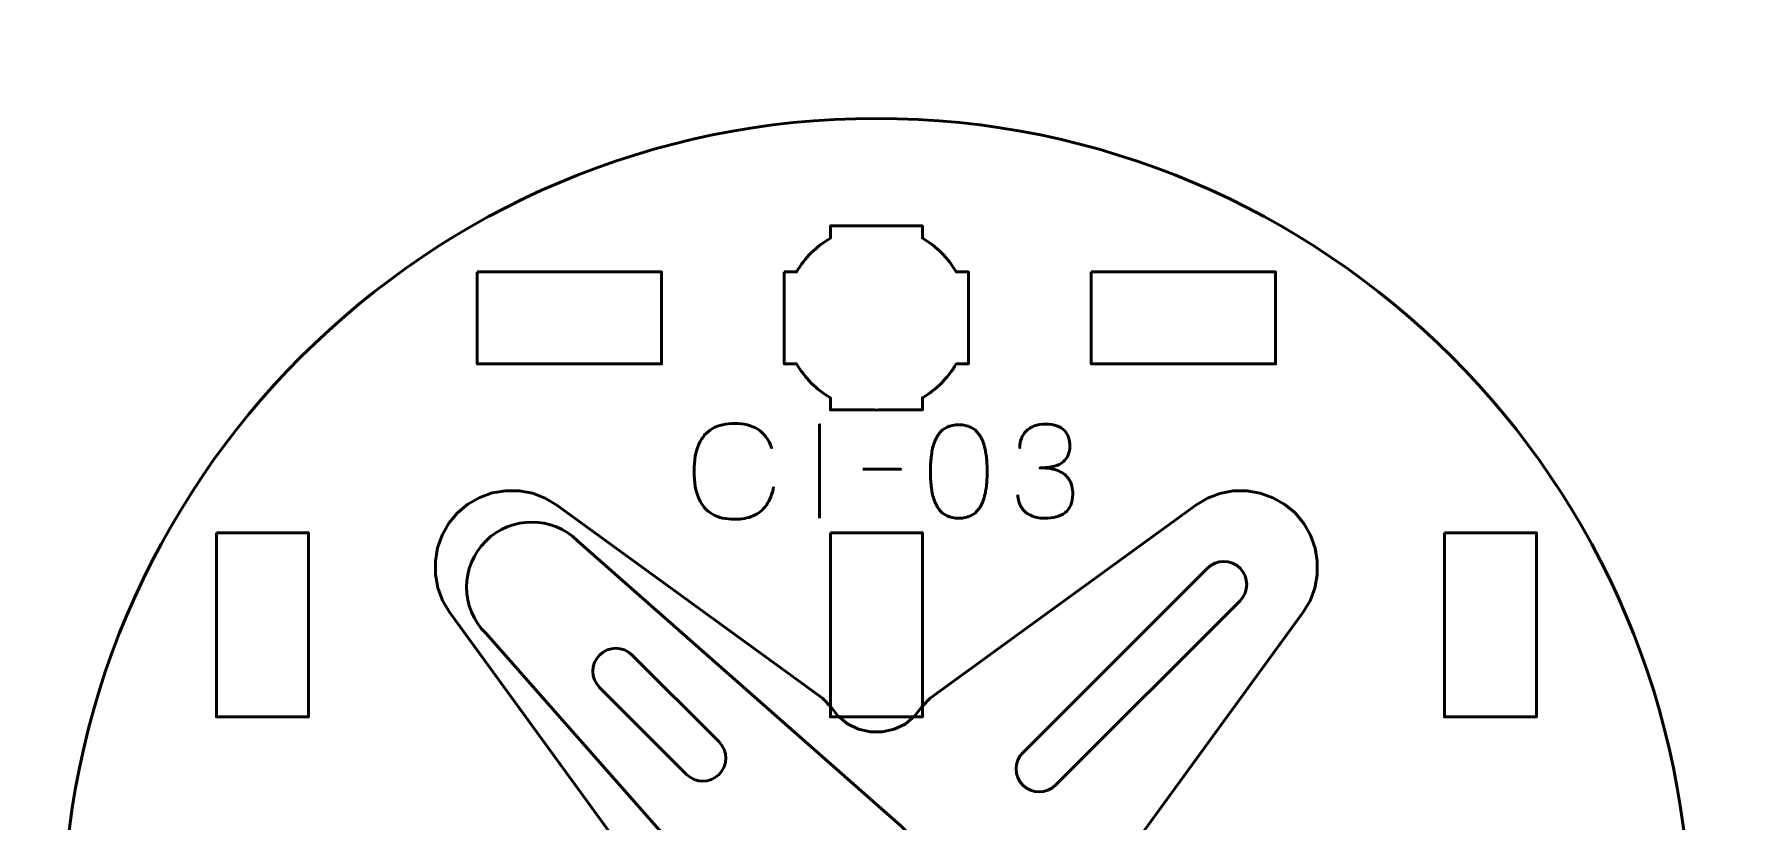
# Model space of a CAD drawing. Header units: centimetres. Extents: x -21 to 0, y -29.7 to 0.
# Drawn here: x -17.14 to -11.6, y -8.49 to -5.92 of the extents above; entities that cross this region are included whole.
import ezdxf

# ---------------------------------------------------------------- set-up
doc = ezdxf.new("R2010")
doc.units = ezdxf.units.CM
doc.header["$MEASUREMENT"] = 0
doc.layers.add('Layer 1', color=7, linetype='Continuous')

msp = doc.modelspace()

# ---------------------------------------------------------------- linework, layer by layer
at = {"layer": 'Layer 1', "color": 3, "lineweight": 53}
msp.add_ellipse((-14.40001, -8.84997), major_axis=(0, 2.65), ratio=1, dxfattribs=at)
at = {"layer": 'Layer 1', "color": 1, "lineweight": 53}
msp.add_open_spline([(-21.00003, -29.19995), (-21.00003, -29.19995), (-21.00003, -2.29992), (-21.00003, -2.29992), (-21.00003, -2.29992), (-21.00003, -2.21709), (-20.93286, -2.14992), (-20.85003, -2.14992), (-20.85003, -2.14992), (-20.7672, -2.14992), (-20.70003, -2.08275), (-20.70003, -1.99992), (-20.70003, -1.99992), (-20.70003, -1.91709), (-20.7672, -1.84992), (-20.85003, -1.84992), (-20.85003, -1.84992), (-20.93286, -1.84992), (-21.00003, -1.78275), (-21.00003, -1.69992), (-21.00003, -1.69992), (-21.00003, -1.61709), (-20.93286, -1.54992), (-20.85003, -1.54992), (-20.85003, -1.54992), (-20.7672, -1.54992), (-20.70003, -1.48275), (-20.70003, -1.39992), (-20.70003, -1.39992), (-20.70003, -1.31709), (-20.7672, -1.24992), (-20.85003, -1.24992), (-20.85003, -1.24992), (-20.93286, -1.24992), (-21.00003, -1.18275), (-21.00003, -1.09992), (-21.00003, -1.09992), (-21.00003, -1.09992), (-21.00003, -0.49992), (-21.00003, -0.49992), (-21.00003, -0.49992), (-21.00003, -0.22295), (-20.77694, 0.00004), (-20.49994, 0.00004), (-20.49994, 0.00004), (-20.49994, 0.00004), (-0.50008, 0.00004), (-0.50008, 0.00004), (-0.50008, 0.00004), (-0.22294, 0.00004), (0.00002, -0.22295), (0.00002, -0.49992), (0.00002, -0.49992), (0.00002, -0.49992), (0.00002, -29.19995), (0.00002, -29.19995), (0.00002, -29.19995), (0.00002, -29.47695), (-0.22294, -29.70004), (-0.50008, -29.70004), (-0.50008, -29.70004), (-0.50008, -29.70004), (-20.49994, -29.70004), (-20.49994, -29.70004), (-20.49994, -29.70004), (-20.77694, -29.70004), (-21.00003, -29.47695), (-21.00003, -29.19995)], degree=3, knots=[0, 0, 0, 0, 0.0588235, 0.0588235, 0.0588235, 0.0588235, 0.1176471, 0.1176471, 0.1176471, 0.1176471, 0.1764706, 0.1764706, 0.1764706, 0.1764706, 0.2352941, 0.2352941, 0.2352941, 0.2352941, 0.2941176, 0.2941176, 0.2941176, 0.2941176, 0.3529412, 0.3529412, 0.3529412, 0.3529412, 0.4117647, 0.4117647, 0.4117647, 0.4117647, 0.4705882, 0.4705882, 0.4705882, 0.4705882, 0.5294118, 0.5294118, 0.5294118, 0.5294118, 0.5882353, 0.5882353, 0.5882353, 0.5882353, 0.6470588, 0.6470588, 0.6470588, 0.6470588, 0.7058824, 0.7058824, 0.7058824, 0.7058824, 0.7647059, 0.7647059, 0.7647059, 0.7647059, 0.8235294, 0.8235294, 0.8235294, 0.8235294, 0.8823529, 0.8823529, 0.8823529, 0.8823529, 0.9411765, 0.9411765, 0.9411765, 0.9411765, 1, 1, 1, 1], dxfattribs=at)
at = {"layer": 'Layer 1', "lineweight": 53}
for points, knots in [([(-14.70001, -6.69991), (-14.70001, -6.69991), (-14.65981, -6.69991), (-14.65981, -6.69991), (-14.65981, -6.69991), (-14.63348, -6.65439), (-14.59552, -6.61646), (-14.55001, -6.59013), (-14.55001, -6.59013), (-14.55001, -6.59013), (-14.55001, -6.54991), (-14.55001, -6.54991), (-14.55001, -6.54991), (-14.55001, -6.54991), (-14.25001, -6.54991), (-14.25001, -6.54991), (-14.25001, -6.54991), (-14.25001, -6.54991), (-14.25001, -6.5901), (-14.25001, -6.5901), (-14.25001, -6.5901), (-14.20448, -6.61643), (-14.16649, -6.65438), (-14.14013, -6.69991), (-14.14013, -6.69991), (-14.14013, -6.69991), (-14.10001, -6.69991), (-14.10001, -6.69991), (-14.10001, -6.69991), (-14.10001, -6.69991), (-14.10001, -6.84533), (-14.10001, -6.84533), (-14.10001, -6.84533), (-14.10001, -6.84533), (-14.09995, -6.84998), (-14.09995, -6.84998), (-14.09995, -6.84998), (-14.09995, -6.84998), (-14.10001, -6.85462), (-14.10001, -6.85462), (-14.10001, -6.85462), (-14.10001, -6.85462), (-14.10001, -6.99991), (-14.10001, -6.99991), (-14.10001, -6.99991), (-14.10001, -6.99991), (-14.14008, -6.99991), (-14.14008, -6.99991), (-14.14008, -6.99991), (-14.16643, -7.04548), (-14.20443, -7.08349), (-14.25001, -7.10985), (-14.25001, -7.10985), (-14.25001, -7.10985), (-14.25001, -7.14991), (-14.25001, -7.14991), (-14.25001, -7.14991), (-14.25001, -7.14991), (-14.39329, -7.14991), (-14.39329, -7.14991), (-14.39329, -7.14991), (-14.39329, -7.14991), (-14.39996, -7.14999), (-14.39996, -7.14999), (-14.39996, -7.14999), (-14.39996, -7.14999), (-14.40664, -7.14991), (-14.40664, -7.14991), (-14.40664, -7.14991), (-14.40664, -7.14991), (-14.55001, -7.14991), (-14.55001, -7.14991), (-14.55001, -7.14991), (-14.55001, -7.14991), (-14.55001, -7.10981), (-14.55001, -7.10981), (-14.55001, -7.10981), (-14.59555, -7.08345), (-14.63353, -7.04546), (-14.65986, -6.99991), (-14.65986, -6.99991), (-14.65986, -6.99991), (-14.70001, -6.99991), (-14.70001, -6.99991), (-14.70001, -6.99991), (-14.70001, -6.99991), (-14.70001, -6.69991), (-14.70001, -6.69991)], [0, 0, 0, 0, 0.0454545, 0.0454545, 0.0454545, 0.0454545, 0.0909091, 0.0909091, 0.0909091, 0.0909091, 0.1363636, 0.1363636, 0.1363636, 0.1363636, 0.1818182, 0.1818182, 0.1818182, 0.1818182, 0.2272727, 0.2272727, 0.2272727, 0.2272727, 0.2727273, 0.2727273, 0.2727273, 0.2727273, 0.3181818, 0.3181818, 0.3181818, 0.3181818, 0.3636364, 0.3636364, 0.3636364, 0.3636364, 0.4090909, 0.4090909, 0.4090909, 0.4090909, 0.4545455, 0.4545455, 0.4545455, 0.4545455, 0.5, 0.5, 0.5, 0.5, 0.5454545, 0.5454545, 0.5454545, 0.5454545, 0.5909091, 0.5909091, 0.5909091, 0.5909091, 0.6363636, 0.6363636, 0.6363636, 0.6363636, 0.6818182, 0.6818182, 0.6818182, 0.6818182, 0.7272727, 0.7272727, 0.7272727, 0.7272727, 0.7727273, 0.7727273, 0.7727273, 0.7727273, 0.8181818, 0.8181818, 0.8181818, 0.8181818, 0.8636364, 0.8636364, 0.8636364, 0.8636364, 0.9090909, 0.9090909, 0.9090909, 0.9090909, 0.9545455, 0.9545455, 0.9545455, 0.9545455, 1, 1, 1, 1]), ([(-15.7, -6.6999), (-15.7, -6.6999), (-15.09999, -6.6999), (-15.09999, -6.6999), (-15.09999, -6.6999), (-15.09999, -6.6999), (-15.09999, -6.9999), (-15.09999, -6.9999), (-15.09999, -6.9999), (-15.09999, -6.9999), (-15.7, -6.9999), (-15.7, -6.9999), (-15.7, -6.9999), (-15.7, -6.9999), (-15.7, -6.6999), (-15.7, -6.6999)], [0, 0, 0, 0, 0.25, 0.25, 0.25, 0.25, 0.5, 0.5, 0.5, 0.5, 0.75, 0.75, 0.75, 0.75, 1, 1, 1, 1]), ([(-13.69993, -6.6999), (-13.69993, -6.6999), (-13.09993, -6.6999), (-13.09993, -6.6999), (-13.09993, -6.6999), (-13.09993, -6.6999), (-13.09993, -6.9999), (-13.09993, -6.9999), (-13.09993, -6.9999), (-13.09993, -6.9999), (-13.69993, -6.9999), (-13.69993, -6.9999), (-13.69993, -6.9999), (-13.69993, -6.9999), (-13.69993, -6.6999), (-13.69993, -6.6999)], [0, 0, 0, 0, 0.25, 0.25, 0.25, 0.25, 0.5, 0.5, 0.5, 0.5, 0.75, 0.75, 0.75, 0.75, 1, 1, 1, 1]), ([(-16.54998, -7.54988), (-16.54998, -7.54988), (-16.24998, -7.54988), (-16.24998, -7.54988), (-16.24998, -7.54988), (-16.24998, -7.54988), (-16.24998, -8.14989), (-16.24998, -8.14989), (-16.24998, -8.14989), (-16.24998, -8.14989), (-16.54998, -8.14989), (-16.54998, -8.14989), (-16.54998, -8.14989), (-16.54998, -8.14989), (-16.54998, -7.54988), (-16.54998, -7.54988)], [0, 0, 0, 0, 0.25, 0.25, 0.25, 0.25, 0.5, 0.5, 0.5, 0.5, 0.75, 0.75, 0.75, 0.75, 1, 1, 1, 1]), ([(-14.55005, -7.54988), (-14.55005, -7.54988), (-14.25005, -7.54988), (-14.25005, -7.54988), (-14.25005, -7.54988), (-14.25005, -7.54988), (-14.25005, -8.14989), (-14.25005, -8.14989), (-14.25005, -8.14989), (-14.25005, -8.14989), (-14.55005, -8.14989), (-14.55005, -8.14989), (-14.55005, -8.14989), (-14.55005, -8.14989), (-14.55005, -7.54988), (-14.55005, -7.54988)], [0, 0, 0, 0, 0.25, 0.25, 0.25, 0.25, 0.5, 0.5, 0.5, 0.5, 0.75, 0.75, 0.75, 0.75, 1, 1, 1, 1]), ([(-12.54995, -7.54988), (-12.54995, -7.54988), (-12.24994, -7.54988), (-12.24994, -7.54988), (-12.24994, -7.54988), (-12.24994, -7.54988), (-12.24994, -8.14989), (-12.24994, -8.14989), (-12.24994, -8.14989), (-12.24994, -8.14989), (-12.54995, -8.14989), (-12.54995, -8.14989), (-12.54995, -8.14989), (-12.54995, -8.14989), (-12.54995, -7.54988), (-12.54995, -7.54988)], [0, 0, 0, 0, 0.25, 0.25, 0.25, 0.25, 0.5, 0.5, 0.5, 0.5, 0.75, 0.75, 0.75, 0.75, 1, 1, 1, 1]), ([(-13.81664, -8.37267), (-13.84592, -8.40195), (-13.89342, -8.40195), (-13.9227, -8.37267), (-13.9227, -8.37267), (-13.95198, -8.34338), (-13.95198, -8.29588), (-13.9227, -8.2666), (-13.9227, -8.2666), (-13.9227, -8.2666), (-13.32166, -7.66556), (-13.32166, -7.66556), (-13.32166, -7.66556), (-13.29238, -7.63628), (-13.24488, -7.63628), (-13.21559, -7.66556), (-13.21559, -7.66556), (-13.18631, -7.69484), (-13.18631, -7.74234), (-13.21559, -7.77163), (-13.21559, -7.77163), (-13.21559, -7.77163), (-13.81664, -8.37267), (-13.81664, -8.37267)], [0, 0, 0, 0, 0.1666667, 0.1666667, 0.1666667, 0.1666667, 0.3333333, 0.3333333, 0.3333333, 0.3333333, 0.5, 0.5, 0.5, 0.5, 0.6666667, 0.6666667, 0.6666667, 0.6666667, 0.8333333, 0.8333333, 0.8333333, 0.8333333, 1, 1, 1, 1]), ([(-15.1955, -7.94841), (-15.22478, -7.91913), (-15.27229, -7.91913), (-15.30157, -7.94841), (-15.30157, -7.94841), (-15.33085, -7.97769), (-15.33085, -8.02519), (-15.30157, -8.05447), (-15.30157, -8.05447), (-15.30157, -8.05447), (-15.01872, -8.33732), (-15.01872, -8.33732), (-15.01872, -8.33732), (-14.98944, -8.3666), (-14.94194, -8.3666), (-14.91266, -8.33732), (-14.91266, -8.33732), (-14.88338, -8.30804), (-14.88338, -8.26053), (-14.91266, -8.23125), (-14.91266, -8.23125), (-14.91266, -8.23125), (-15.1955, -7.94841), (-15.1955, -7.94841)], [0, 0, 0, 0, 0.1666667, 0.1666667, 0.1666667, 0.1666667, 0.3333333, 0.3333333, 0.3333333, 0.3333333, 0.5, 0.5, 0.5, 0.5, 0.6666667, 0.6666667, 0.6666667, 0.6666667, 0.8333333, 0.8333333, 0.8333333, 0.8333333, 1, 1, 1, 1])]:
    msp.add_open_spline(points, degree=3, knots=knots, dxfattribs=at)
at = {"layer": 'Layer 1', "color": 5, "lineweight": 53}
for points, knots in [([(-14.73486, -7.4003), (-14.73938, -7.4245), (-14.74728, -7.44447), (-14.75836, -7.46013), (-14.75836, -7.46013), (-14.7695, -7.47573), (-14.78376, -7.4873), (-14.80111, -7.49485), (-14.80111, -7.49485), (-14.8184, -7.5024), (-14.83872, -7.50621), (-14.86186, -7.50614), (-14.86186, -7.50614), (-14.89001, -7.50621), (-14.91393, -7.50077), (-14.93355, -7.4897), (-14.93355, -7.4897), (-14.95316, -7.47869), (-14.96812, -7.46169), (-14.97842, -7.43862), (-14.97842, -7.43862), (-14.98872, -7.41554), (-14.99387, -7.38598), (-14.99394, -7.34993), (-14.99394, -7.34993), (-14.99387, -7.31402), (-14.98872, -7.28452), (-14.97842, -7.26145), (-14.97842, -7.26145), (-14.96812, -7.23838), (-14.95316, -7.22131), (-14.93355, -7.21023), (-14.93355, -7.21023), (-14.91393, -7.19915), (-14.89001, -7.19365), (-14.86186, -7.19372), (-14.86186, -7.19372), (-14.83173, -7.19365), (-14.80648, -7.20007), (-14.78616, -7.21298), (-14.78616, -7.21298), (-14.76591, -7.22589), (-14.75102, -7.24586), (-14.74164, -7.27288), (-14.74164, -7.27288), (-14.75102, -7.24586), (-14.76591, -7.22589), (-14.78616, -7.21298), (-14.78616, -7.21298), (-14.80648, -7.20007), (-14.83173, -7.19365), (-14.86186, -7.19372), (-14.86186, -7.19372), (-14.89001, -7.19365), (-14.91393, -7.19915), (-14.93355, -7.21023), (-14.93355, -7.21023), (-14.95316, -7.22131), (-14.96812, -7.23838), (-14.97842, -7.26145), (-14.97842, -7.26145), (-14.98872, -7.28452), (-14.99387, -7.31402), (-14.99394, -7.34993), (-14.99394, -7.34993), (-14.99387, -7.38598), (-14.98872, -7.41554), (-14.97842, -7.43862), (-14.97842, -7.43862), (-14.96812, -7.46169), (-14.95316, -7.47869), (-14.93355, -7.4897), (-14.93355, -7.4897), (-14.91393, -7.50077), (-14.89001, -7.50621), (-14.86186, -7.50614), (-14.86186, -7.50614), (-14.83872, -7.50621), (-14.8184, -7.5024), (-14.80111, -7.49485), (-14.80111, -7.49485), (-14.78376, -7.4873), (-14.7695, -7.47573), (-14.75836, -7.46013), (-14.75836, -7.46013), (-14.74728, -7.44447), (-14.73938, -7.4245), (-14.73486, -7.4003)], [0, 0, 0, 0, 0.0454545, 0.0454545, 0.0454545, 0.0454545, 0.0909091, 0.0909091, 0.0909091, 0.0909091, 0.1363636, 0.1363636, 0.1363636, 0.1363636, 0.1818182, 0.1818182, 0.1818182, 0.1818182, 0.2272727, 0.2272727, 0.2272727, 0.2272727, 0.2727273, 0.2727273, 0.2727273, 0.2727273, 0.3181818, 0.3181818, 0.3181818, 0.3181818, 0.3636364, 0.3636364, 0.3636364, 0.3636364, 0.4090909, 0.4090909, 0.4090909, 0.4090909, 0.4545455, 0.4545455, 0.4545455, 0.4545455, 0.5, 0.5, 0.5, 0.5, 0.5454545, 0.5454545, 0.5454545, 0.5454545, 0.5909091, 0.5909091, 0.5909091, 0.5909091, 0.6363636, 0.6363636, 0.6363636, 0.6363636, 0.6818182, 0.6818182, 0.6818182, 0.6818182, 0.7272727, 0.7272727, 0.7272727, 0.7272727, 0.7727273, 0.7727273, 0.7727273, 0.7727273, 0.8181818, 0.8181818, 0.8181818, 0.8181818, 0.8636364, 0.8636364, 0.8636364, 0.8636364, 0.9090909, 0.9090909, 0.9090909, 0.9090909, 0.9545455, 0.9545455, 0.9545455, 0.9545455, 1, 1, 1, 1]), ([(-14.585, -7.50275), (-14.585, -7.50275), (-14.585, -7.19753), (-14.585, -7.19753), (-14.585, -7.19753), (-14.585, -7.19753), (-14.585, -7.50275), (-14.585, -7.50275)], [0, 0, 0, 0, 0.5, 0.5, 0.5, 0.5, 1, 1, 1, 1]), ([(-14.13161, -7.50275), (-14.1168, -7.50268), (-14.10403, -7.50007), (-14.09337, -7.49499), (-14.09337, -7.49499), (-14.08279, -7.48991), (-14.07397, -7.48264), (-14.06692, -7.4734), (-14.06692, -7.4734), (-14.05993, -7.46409), (-14.05443, -7.45308), (-14.05034, -7.44038), (-14.05034, -7.44038), (-14.04631, -7.42768), (-14.04342, -7.41378), (-14.0418, -7.39854), (-14.0418, -7.39854), (-14.0401, -7.3833), (-14.03926, -7.36728), (-14.03933, -7.35035), (-14.03933, -7.35035), (-14.03926, -7.33349), (-14.0401, -7.31747), (-14.0418, -7.3023), (-14.0418, -7.3023), (-14.04342, -7.28713), (-14.04631, -7.27316), (-14.05034, -7.26046), (-14.05034, -7.26046), (-14.05443, -7.24783), (-14.05993, -7.23683), (-14.06692, -7.22744), (-14.06692, -7.22744), (-14.07397, -7.21813), (-14.08279, -7.21086), (-14.09337, -7.20578), (-14.09337, -7.20578), (-14.10403, -7.20063), (-14.1168, -7.19802), (-14.13161, -7.19795), (-14.13161, -7.19795), (-14.14643, -7.19802), (-14.1592, -7.20063), (-14.16986, -7.20578), (-14.16986, -7.20578), (-14.18044, -7.21086), (-14.18926, -7.21813), (-14.19631, -7.22744), (-14.19631, -7.22744), (-14.2033, -7.23683), (-14.2088, -7.24783), (-14.21289, -7.26046), (-14.21289, -7.26046), (-14.21692, -7.27316), (-14.21981, -7.28713), (-14.22143, -7.3023), (-14.22143, -7.3023), (-14.22312, -7.31747), (-14.22397, -7.33349), (-14.2239, -7.35035), (-14.2239, -7.35035), (-14.22397, -7.36728), (-14.22312, -7.3833), (-14.22143, -7.39854), (-14.22143, -7.39854), (-14.21981, -7.41378), (-14.21692, -7.42768), (-14.21289, -7.44038), (-14.21289, -7.44038), (-14.2088, -7.45308), (-14.2033, -7.46409), (-14.19631, -7.4734), (-14.19631, -7.4734), (-14.18926, -7.48264), (-14.18044, -7.48991), (-14.16986, -7.49499), (-14.16986, -7.49499), (-14.1592, -7.50007), (-14.14643, -7.50268), (-14.13161, -7.50275)], [0, 0, 0, 0, 0.05, 0.05, 0.05, 0.05, 0.1, 0.1, 0.1, 0.1, 0.15, 0.15, 0.15, 0.15, 0.2, 0.2, 0.2, 0.2, 0.25, 0.25, 0.25, 0.25, 0.3, 0.3, 0.3, 0.3, 0.35, 0.35, 0.35, 0.35, 0.4, 0.4, 0.4, 0.4, 0.45, 0.45, 0.45, 0.45, 0.5, 0.5, 0.5, 0.5, 0.55, 0.55, 0.55, 0.55, 0.6, 0.6, 0.6, 0.6, 0.65, 0.65, 0.65, 0.65, 0.7, 0.7, 0.7, 0.7, 0.75, 0.75, 0.75, 0.75, 0.8, 0.8, 0.8, 0.8, 0.85, 0.85, 0.85, 0.85, 0.9, 0.9, 0.9, 0.9, 0.95, 0.95, 0.95, 0.95, 1, 1, 1, 1]), ([(-14.13161, -7.50275), (-14.1168, -7.50268), (-14.10403, -7.50007), (-14.09337, -7.49499), (-14.09337, -7.49499), (-14.08279, -7.48991), (-14.07397, -7.48264), (-14.06692, -7.4734), (-14.06692, -7.4734), (-14.05993, -7.46409), (-14.05443, -7.45308), (-14.05034, -7.44038), (-14.05034, -7.44038), (-14.04631, -7.42768), (-14.04342, -7.41378), (-14.0418, -7.39854), (-14.0418, -7.39854), (-14.0401, -7.3833), (-14.03926, -7.36728), (-14.03933, -7.35035), (-14.03933, -7.35035), (-14.03926, -7.33349), (-14.0401, -7.31747), (-14.0418, -7.3023), (-14.0418, -7.3023), (-14.04342, -7.28713), (-14.04631, -7.27316), (-14.05034, -7.26046), (-14.05034, -7.26046), (-14.05443, -7.24783), (-14.05993, -7.23683), (-14.06692, -7.22744), (-14.06692, -7.22744), (-14.07397, -7.21813), (-14.08279, -7.21086), (-14.09337, -7.20578), (-14.09337, -7.20578), (-14.10403, -7.20063), (-14.1168, -7.19802), (-14.13161, -7.19795), (-14.13161, -7.19795), (-14.14643, -7.19802), (-14.1592, -7.20063), (-14.16986, -7.20578), (-14.16986, -7.20578), (-14.18044, -7.21086), (-14.18926, -7.21813), (-14.19631, -7.22744), (-14.19631, -7.22744), (-14.2033, -7.23683), (-14.2088, -7.24783), (-14.21289, -7.26046), (-14.21289, -7.26046), (-14.21692, -7.27316), (-14.21981, -7.28713), (-14.22143, -7.3023), (-14.22143, -7.3023), (-14.22312, -7.31747), (-14.22397, -7.33349), (-14.2239, -7.35035), (-14.2239, -7.35035), (-14.22397, -7.36728), (-14.22312, -7.3833), (-14.22143, -7.39854), (-14.22143, -7.39854), (-14.21981, -7.41378), (-14.21692, -7.42768), (-14.21289, -7.44038), (-14.21289, -7.44038), (-14.2088, -7.45308), (-14.2033, -7.46409), (-14.19631, -7.4734), (-14.19631, -7.4734), (-14.18926, -7.48264), (-14.18044, -7.48991), (-14.16986, -7.49499), (-14.16986, -7.49499), (-14.1592, -7.50007), (-14.14643, -7.50268), (-14.13161, -7.50275)], [0, 0, 0, 0, 0.05, 0.05, 0.05, 0.05, 0.1, 0.1, 0.1, 0.1, 0.15, 0.15, 0.15, 0.15, 0.2, 0.2, 0.2, 0.2, 0.25, 0.25, 0.25, 0.25, 0.3, 0.3, 0.3, 0.3, 0.35, 0.35, 0.35, 0.35, 0.4, 0.4, 0.4, 0.4, 0.45, 0.45, 0.45, 0.45, 0.5, 0.5, 0.5, 0.5, 0.55, 0.55, 0.55, 0.55, 0.6, 0.6, 0.6, 0.6, 0.65, 0.65, 0.65, 0.65, 0.7, 0.7, 0.7, 0.7, 0.75, 0.75, 0.75, 0.75, 0.8, 0.8, 0.8, 0.8, 0.85, 0.85, 0.85, 0.85, 0.9, 0.9, 0.9, 0.9, 0.95, 0.95, 0.95, 0.95, 1, 1, 1, 1]), ([(-13.939, -7.42613), (-13.93893, -7.44137), (-13.9354, -7.45463), (-13.92842, -7.46613), (-13.92842, -7.46613), (-13.92143, -7.47756), (-13.91148, -7.48652), (-13.8985, -7.49294), (-13.8985, -7.49294), (-13.88552, -7.49936), (-13.86993, -7.50261), (-13.85179, -7.50275), (-13.85179, -7.50275), (-13.83818, -7.50275), (-13.82583, -7.50134), (-13.81461, -7.49838), (-13.81461, -7.49838), (-13.80346, -7.49541), (-13.79387, -7.49083), (-13.78575, -7.48455), (-13.78575, -7.48455), (-13.77764, -7.47827), (-13.77143, -7.47015), (-13.76699, -7.46028), (-13.76699, -7.46028), (-13.76261, -7.45033), (-13.76043, -7.4384), (-13.76036, -7.42443), (-13.76036, -7.42443), (-13.76028, -7.40581), (-13.76409, -7.39007), (-13.77164, -7.3773), (-13.77164, -7.3773), (-13.77919, -7.36453), (-13.79091, -7.35494), (-13.80664, -7.34838), (-13.80664, -7.34838), (-13.82237, -7.34181), (-13.84255, -7.3385), (-13.86703, -7.3385), (-13.86703, -7.3385), (-13.84876, -7.33857), (-13.83345, -7.33688), (-13.82096, -7.33342), (-13.82096, -7.33342), (-13.80854, -7.32996), (-13.7986, -7.32509), (-13.79112, -7.31874), (-13.79112, -7.31874), (-13.78364, -7.31246), (-13.77821, -7.30498), (-13.77496, -7.29638), (-13.77496, -7.29638), (-13.77164, -7.28784), (-13.77002, -7.27846), (-13.77009, -7.26823), (-13.77009, -7.26823), (-13.77002, -7.25799), (-13.77143, -7.24854), (-13.77425, -7.23979), (-13.77425, -7.23979), (-13.77701, -7.23104), (-13.78152, -7.22335), (-13.78766, -7.21679), (-13.78766, -7.21679), (-13.7938, -7.21023), (-13.80191, -7.20508), (-13.81186, -7.20141), (-13.81186, -7.20141), (-13.82188, -7.19774), (-13.83409, -7.19591), (-13.84841, -7.19584), (-13.84841, -7.19584), (-13.86266, -7.19591), (-13.87515, -7.19802), (-13.88573, -7.20212), (-13.88573, -7.20212), (-13.89639, -7.20621), (-13.90513, -7.21178), (-13.91219, -7.21891), (-13.91219, -7.21891), (-13.91917, -7.22603), (-13.9244, -7.23415), (-13.92785, -7.24332), (-13.92785, -7.24332), (-13.93138, -7.25249), (-13.93307, -7.26223), (-13.93307, -7.27246), (-13.93307, -7.27246), (-13.93307, -7.26223), (-13.93138, -7.25249), (-13.92785, -7.24332), (-13.92785, -7.24332), (-13.9244, -7.23415), (-13.91917, -7.22603), (-13.91219, -7.21891), (-13.91219, -7.21891), (-13.90513, -7.21178), (-13.89639, -7.20621), (-13.88573, -7.20212), (-13.88573, -7.20212), (-13.87515, -7.19802), (-13.86266, -7.19591), (-13.84841, -7.19584), (-13.84841, -7.19584), (-13.83409, -7.19591), (-13.82188, -7.19774), (-13.81186, -7.20141), (-13.81186, -7.20141), (-13.80191, -7.20508), (-13.7938, -7.21023), (-13.78766, -7.21679), (-13.78766, -7.21679), (-13.78152, -7.22335), (-13.77701, -7.23104), (-13.77425, -7.23979), (-13.77425, -7.23979), (-13.77143, -7.24854), (-13.77002, -7.25799), (-13.77009, -7.26823), (-13.77009, -7.26823), (-13.77002, -7.27846), (-13.77164, -7.28784), (-13.77496, -7.29638), (-13.77496, -7.29638), (-13.77821, -7.30498), (-13.78364, -7.31246), (-13.79112, -7.31874), (-13.79112, -7.31874), (-13.7986, -7.32509), (-13.80854, -7.32996), (-13.82096, -7.33342), (-13.82096, -7.33342), (-13.83345, -7.33688), (-13.84876, -7.33857), (-13.86703, -7.3385), (-13.86703, -7.3385), (-13.84255, -7.3385), (-13.82237, -7.34181), (-13.80664, -7.34838), (-13.80664, -7.34838), (-13.79091, -7.35494), (-13.77919, -7.36453), (-13.77164, -7.3773), (-13.77164, -7.3773), (-13.76409, -7.39007), (-13.76028, -7.40581), (-13.76036, -7.42443), (-13.76036, -7.42443), (-13.76043, -7.4384), (-13.76261, -7.45033), (-13.76699, -7.46028), (-13.76699, -7.46028), (-13.77143, -7.47015), (-13.77764, -7.47827), (-13.78575, -7.48455), (-13.78575, -7.48455), (-13.79387, -7.49083), (-13.80346, -7.49541), (-13.81461, -7.49838), (-13.81461, -7.49838), (-13.82583, -7.50134), (-13.83818, -7.50275), (-13.85179, -7.50275), (-13.85179, -7.50275), (-13.86993, -7.50261), (-13.88552, -7.49936), (-13.8985, -7.49294), (-13.8985, -7.49294), (-13.91148, -7.48652), (-13.92143, -7.47756), (-13.92842, -7.46613), (-13.92842, -7.46613), (-13.9354, -7.45463), (-13.93893, -7.44137), (-13.939, -7.42613)], [0, 0, 0, 0, 0.0227273, 0.0227273, 0.0227273, 0.0227273, 0.0454545, 0.0454545, 0.0454545, 0.0454545, 0.0681818, 0.0681818, 0.0681818, 0.0681818, 0.0909091, 0.0909091, 0.0909091, 0.0909091, 0.1136364, 0.1136364, 0.1136364, 0.1136364, 0.1363636, 0.1363636, 0.1363636, 0.1363636, 0.1590909, 0.1590909, 0.1590909, 0.1590909, 0.1818182, 0.1818182, 0.1818182, 0.1818182, 0.2045455, 0.2045455, 0.2045455, 0.2045455, 0.2272727, 0.2272727, 0.2272727, 0.2272727, 0.25, 0.25, 0.25, 0.25, 0.2727273, 0.2727273, 0.2727273, 0.2727273, 0.2954545, 0.2954545, 0.2954545, 0.2954545, 0.3181818, 0.3181818, 0.3181818, 0.3181818, 0.3409091, 0.3409091, 0.3409091, 0.3409091, 0.3636364, 0.3636364, 0.3636364, 0.3636364, 0.3863636, 0.3863636, 0.3863636, 0.3863636, 0.4090909, 0.4090909, 0.4090909, 0.4090909, 0.4318182, 0.4318182, 0.4318182, 0.4318182, 0.4545455, 0.4545455, 0.4545455, 0.4545455, 0.4772727, 0.4772727, 0.4772727, 0.4772727, 0.5, 0.5, 0.5, 0.5, 0.5227273, 0.5227273, 0.5227273, 0.5227273, 0.5454545, 0.5454545, 0.5454545, 0.5454545, 0.5681818, 0.5681818, 0.5681818, 0.5681818, 0.5909091, 0.5909091, 0.5909091, 0.5909091, 0.6136364, 0.6136364, 0.6136364, 0.6136364, 0.6363636, 0.6363636, 0.6363636, 0.6363636, 0.6590909, 0.6590909, 0.6590909, 0.6590909, 0.6818182, 0.6818182, 0.6818182, 0.6818182, 0.7045455, 0.7045455, 0.7045455, 0.7045455, 0.7272727, 0.7272727, 0.7272727, 0.7272727, 0.75, 0.75, 0.75, 0.75, 0.7727273, 0.7727273, 0.7727273, 0.7727273, 0.7954545, 0.7954545, 0.7954545, 0.7954545, 0.8181818, 0.8181818, 0.8181818, 0.8181818, 0.8409091, 0.8409091, 0.8409091, 0.8409091, 0.8636364, 0.8636364, 0.8636364, 0.8636364, 0.8863636, 0.8863636, 0.8863636, 0.8863636, 0.9090909, 0.9090909, 0.9090909, 0.9090909, 0.9318182, 0.9318182, 0.9318182, 0.9318182, 0.9545455, 0.9545455, 0.9545455, 0.9545455, 0.9772727, 0.9772727, 0.9772727, 0.9772727, 1, 1, 1, 1]), ([(-14.44403, -7.34315), (-14.44403, -7.34315), (-14.32084, -7.34315), (-14.32084, -7.34315), (-14.32084, -7.34315), (-14.32084, -7.34315), (-14.44403, -7.34315), (-14.44403, -7.34315)], [0, 0, 0, 0, 0.5, 0.5, 0.5, 0.5, 1, 1, 1, 1]), ([(-15.44127, -7.45977), (-15.44127, -7.45977), (-14.57533, -8.08934), (-14.57533, -8.08934), (-14.57533, -8.08934), (-14.57533, -8.08934), (-14.54844, -8.11735), (-14.54844, -8.11735), (-14.54844, -8.11735), (-14.54844, -8.11735), (-14.52436, -8.14816), (-14.52436, -8.14816), (-14.52436, -8.14816), (-14.52436, -8.14816), (-14.49411, -8.1728), (-14.49411, -8.1728), (-14.49411, -8.1728), (-14.49411, -8.1728), (-14.45883, -8.19016), (-14.45883, -8.19016), (-14.45883, -8.19016), (-14.45883, -8.19016), (-14.41961, -8.19913), (-14.41961, -8.19913), (-14.41961, -8.19913), (-14.41961, -8.19913), (-14.3804, -8.19912), (-14.3804, -8.19912), (-14.3804, -8.19912), (-14.3804, -8.19912), (-14.34232, -8.19016), (-14.34232, -8.19016), (-14.34232, -8.19016), (-14.34232, -8.19016), (-14.30647, -8.17335), (-14.30647, -8.17335), (-14.30647, -8.17335), (-14.30647, -8.17335), (-14.27566, -8.14815), (-14.27566, -8.14815), (-14.27566, -8.14815), (-14.27566, -8.14815), (-14.25159, -8.11735), (-14.25159, -8.11735), (-14.25159, -8.11735), (-14.25159, -8.11735), (-14.22526, -8.08878), (-14.22526, -8.08878), (-14.22526, -8.08878), (-14.22526, -8.08878), (-13.35931, -7.46033), (-13.35931, -7.46033), (-13.35931, -7.46033), (-13.35931, -7.46033), (-13.32178, -7.43736), (-13.32178, -7.43736), (-13.32178, -7.43736), (-13.32178, -7.43736), (-13.2809, -7.42225), (-13.2809, -7.42225), (-13.2809, -7.42225), (-13.2809, -7.42225), (-13.23776, -7.41384), (-13.23776, -7.41384), (-13.23776, -7.41384), (-13.23776, -7.41384), (-13.19352, -7.41328), (-13.19352, -7.41328), (-13.19352, -7.41328), (-13.19352, -7.41328), (-13.14983, -7.42112), (-13.14983, -7.42112), (-13.14983, -7.42112), (-13.14983, -7.42112), (-13.10838, -7.43569), (-13.10838, -7.43569), (-13.10838, -7.43569), (-13.10838, -7.43569), (-13.06974, -7.45753), (-13.06974, -7.45753), (-13.06974, -7.45753), (-13.06974, -7.45753), (-13.03613, -7.48553), (-13.03613, -7.48553), (-13.03613, -7.48553), (-13.03613, -7.48553), (-13.00756, -7.5197), (-13.00756, -7.5197), (-13.00756, -7.5197), (-13.00756, -7.5197), (-12.98572, -7.55835), (-12.98572, -7.55835), (-12.98572, -7.55835), (-12.98572, -7.55835), (-12.97115, -7.59979), (-12.97115, -7.59979), (-12.97115, -7.59979), (-12.97115, -7.59979), (-12.96387, -7.64293), (-12.96387, -7.64293), (-12.96387, -7.64293), (-12.96387, -7.64293), (-12.96443, -7.68717), (-12.96443, -7.68717), (-12.96443, -7.68717), (-12.96443, -7.68717), (-12.97228, -7.73087), (-12.97228, -7.73087), (-12.97228, -7.73087), (-12.97228, -7.73087), (-12.98739, -7.77175), (-12.98739, -7.77175), (-12.98739, -7.77175), (-12.98739, -7.77175), (-13.01036, -7.80928), (-13.01036, -7.80928), (-13.01036, -7.80928), (-13.01036, -7.80928), (-13.63937, -8.67467), (-13.63937, -8.67467), (-13.63937, -8.67467), (-13.63937, -8.67467), (-13.66739, -8.70155), (-13.66739, -8.70155), (-13.66739, -8.70155), (-13.66739, -8.70155), (-13.69818, -8.72563), (-13.69818, -8.72563), (-13.69818, -8.72563), (-13.69818, -8.72563), (-13.72338, -8.75644), (-13.72338, -8.75644), (-13.72338, -8.75644), (-13.72338, -8.75644), (-13.74019, -8.79229), (-13.74019, -8.79229), (-13.74019, -8.79229), (-13.74019, -8.79229), (-13.74915, -8.83036), (-13.74915, -8.83036), (-13.74915, -8.83036), (-13.74915, -8.83036), (-13.74916, -8.86958), (-13.74916, -8.86958), (-13.74916, -8.86958), (-13.74916, -8.86958), (-13.74076, -8.90823), (-13.74076, -8.90823), (-13.74076, -8.90823), (-13.74076, -8.90823), (-13.72339, -8.94352), (-13.72339, -8.94352), (-13.72339, -8.94352), (-13.72339, -8.94352), (-13.69819, -8.97433), (-13.69819, -8.97433), (-13.69819, -8.97433), (-13.69819, -8.97433), (-13.66738, -8.99841), (-13.66738, -8.99841), (-13.66738, -8.99841), (-13.66738, -8.99841), (-13.63937, -9.02529), (-13.63937, -9.02529), (-13.63937, -9.02529), (-13.63937, -9.02529), (-13.01037, -9.89067), (-13.01037, -9.89067), (-13.01037, -9.89067), (-13.01037, -9.89067), (-12.98741, -9.92819), (-12.98741, -9.92819), (-12.98741, -9.92819), (-12.98741, -9.92819), (-12.97172, -9.96963), (-12.97172, -9.96963), (-12.97172, -9.96963), (-12.97172, -9.96963), (-12.96389, -10.01333), (-12.96389, -10.01333), (-12.96389, -10.01333), (-12.96389, -10.01333), (-12.96333, -10.05757), (-12.96333, -10.05757), (-12.96333, -10.05757), (-12.96333, -10.05757), (-12.9706, -10.1007), (-12.9706, -10.1007), (-12.9706, -10.1007), (-12.9706, -10.1007), (-12.98517, -10.14215), (-12.98517, -10.14215), (-12.98517, -10.14215), (-12.98517, -10.14215), (-13.00701, -10.1808), (-13.00701, -10.1808), (-13.00701, -10.1808), (-13.00701, -10.1808), (-13.03501, -10.21441), (-13.03501, -10.21441), (-13.03501, -10.21441), (-13.03501, -10.21441), (-13.06918, -10.24297), (-13.06918, -10.24297), (-13.06918, -10.24297), (-13.06918, -10.24297), (-13.10784, -10.26482), (-13.10784, -10.26482), (-13.10784, -10.26482), (-13.10784, -10.26482), (-13.14929, -10.27939), (-13.14929, -10.27939), (-13.14929, -10.27939), (-13.14929, -10.27939), (-13.19241, -10.28666), (-13.19241, -10.28666), (-13.19241, -10.28666), (-13.19241, -10.28666), (-13.23666, -10.2861), (-13.23666, -10.2861), (-13.23666, -10.2861), (-13.23666, -10.2861), (-13.28035, -10.27827), (-13.28035, -10.27827), (-13.28035, -10.27827), (-13.28035, -10.27827), (-13.3218, -10.26258), (-13.3218, -10.26258), (-13.3218, -10.26258), (-13.3218, -10.26258), (-13.35932, -10.23962), (-13.35932, -10.23962), (-13.35932, -10.23962), (-13.35932, -10.23962), (-14.22469, -9.61061), (-14.22469, -9.61061), (-14.22469, -9.61061), (-14.22469, -9.61061), (-14.25158, -9.58261), (-14.25158, -9.58261), (-14.25158, -9.58261), (-14.25158, -9.58261), (-14.27566, -9.5518), (-14.27566, -9.5518), (-14.27566, -9.5518), (-14.27566, -9.5518), (-14.30647, -9.5266), (-14.30647, -9.5266), (-14.30647, -9.5266), (-14.30647, -9.5266), (-14.34176, -9.50923), (-14.34176, -9.50923), (-14.34176, -9.50923), (-14.34176, -9.50923), (-14.38041, -9.50083), (-14.38041, -9.50083), (-14.38041, -9.50083), (-14.38041, -9.50083), (-14.41962, -9.50083), (-14.41962, -9.50083), (-14.41962, -9.50083), (-14.41962, -9.50083), (-14.4577, -9.5098), (-14.4577, -9.5098), (-14.4577, -9.5098), (-14.4577, -9.5098), (-14.49355, -9.5266), (-14.49355, -9.5266), (-14.49355, -9.5266), (-14.49355, -9.5266), (-14.52436, -9.55181), (-14.52436, -9.55181), (-14.52436, -9.55181), (-14.52436, -9.55181), (-14.54844, -9.58261), (-14.54844, -9.58261), (-14.54844, -9.58261), (-14.54844, -9.58261), (-14.57476, -9.61006), (-14.57476, -9.61006), (-14.57476, -9.61006), (-14.57476, -9.61006), (-15.4407, -10.23962), (-15.4407, -10.23962), (-15.4407, -10.23962), (-15.4407, -10.23962), (-15.47822, -10.26258), (-15.47822, -10.26258), (-15.47822, -10.26258), (-15.47822, -10.26258), (-15.51912, -10.27771), (-15.51912, -10.27771), (-15.51912, -10.27771), (-15.51912, -10.27771), (-15.56281, -10.28554), (-15.56281, -10.28554), (-15.56281, -10.28554), (-15.56281, -10.28554), (-15.60705, -10.28611), (-15.60705, -10.28611), (-15.60705, -10.28611), (-15.60705, -10.28611), (-15.65018, -10.27883), (-15.65018, -10.27883), (-15.65018, -10.27883), (-15.65018, -10.27883), (-15.69162, -10.26426), (-15.69162, -10.26426), (-15.69162, -10.26426), (-15.69162, -10.26426), (-15.73028, -10.24242), (-15.73028, -10.24242), (-15.73028, -10.24242), (-15.73028, -10.24242), (-15.76445, -10.21385), (-15.76445, -10.21385), (-15.76445, -10.21385), (-15.76445, -10.21385), (-15.79245, -10.18024), (-15.79245, -10.18024), (-15.79245, -10.18024), (-15.79245, -10.18024), (-15.81428, -10.1416), (-15.81428, -10.1416), (-15.81428, -10.1416), (-15.81428, -10.1416), (-15.82886, -10.10015), (-15.82886, -10.10015), (-15.82886, -10.10015), (-15.82886, -10.10015), (-15.8367, -10.05646), (-15.8367, -10.05646), (-15.8367, -10.05646), (-15.8367, -10.05646), (-15.83614, -10.01221), (-15.83614, -10.01221), (-15.83614, -10.01221), (-15.83614, -10.01221), (-15.82774, -9.96909), (-15.82774, -9.96909), (-15.82774, -9.96909), (-15.82774, -9.96909), (-15.81261, -9.92819), (-15.81261, -9.92819), (-15.81261, -9.92819), (-15.81261, -9.92819), (-15.78965, -9.89067), (-15.78965, -9.89067), (-15.78965, -9.89067), (-15.78965, -9.89067), (-15.16065, -9.02417), (-15.16065, -9.02417), (-15.16065, -9.02417), (-15.16065, -9.02417), (-15.13264, -8.99841), (-15.13264, -8.99841), (-15.13264, -8.99841), (-15.13264, -8.99841), (-15.10184, -8.97433), (-15.10184, -8.97433), (-15.10184, -8.97433), (-15.10184, -8.97433), (-15.07663, -8.94352), (-15.07663, -8.94352), (-15.07663, -8.94352), (-15.07663, -8.94352), (-15.05983, -8.90767), (-15.05983, -8.90767), (-15.05983, -8.90767), (-15.05983, -8.90767), (-15.05087, -8.86958), (-15.05087, -8.86958), (-15.05087, -8.86958), (-15.05087, -8.86958), (-15.05086, -8.83038), (-15.05086, -8.83038), (-15.05086, -8.83038), (-15.05086, -8.83038), (-15.05983, -8.79116), (-15.05983, -8.79116), (-15.05983, -8.79116), (-15.05983, -8.79116), (-15.07719, -8.75588), (-15.07719, -8.75588), (-15.07719, -8.75588), (-15.07719, -8.75588), (-15.10183, -8.72564), (-15.10183, -8.72564), (-15.10183, -8.72564), (-15.10183, -8.72564), (-15.13264, -8.70155), (-15.13264, -8.70155), (-15.13264, -8.70155), (-15.13264, -8.70155), (-15.16065, -8.67466), (-15.16065, -8.67466), (-15.16065, -8.67466), (-15.16065, -8.67466), (-15.79022, -7.80872), (-15.79022, -7.80872), (-15.79022, -7.80872), (-15.79022, -7.80872), (-15.81318, -7.7712), (-15.81318, -7.7712), (-15.81318, -7.7712), (-15.81318, -7.7712), (-15.82887, -7.72975), (-15.82887, -7.72975), (-15.82887, -7.72975), (-15.82887, -7.72975), (-15.8367, -7.68606), (-15.8367, -7.68606), (-15.8367, -7.68606), (-15.8367, -7.68606), (-15.83671, -7.64237), (-15.83671, -7.64237), (-15.83671, -7.64237), (-15.83671, -7.64237), (-15.82999, -7.59869), (-15.82999, -7.59869), (-15.82999, -7.59869), (-15.82999, -7.59869), (-15.81486, -7.5578), (-15.81486, -7.5578), (-15.81486, -7.5578), (-15.81486, -7.5578), (-15.79301, -7.51914), (-15.79301, -7.51914), (-15.79301, -7.51914), (-15.79301, -7.51914), (-15.76445, -7.48497), (-15.76445, -7.48497), (-15.76445, -7.48497), (-15.76445, -7.48497), (-15.73084, -7.45697), (-15.73084, -7.45697), (-15.73084, -7.45697), (-15.73084, -7.45697), (-15.69219, -7.43513), (-15.69219, -7.43513), (-15.69219, -7.43513), (-15.69219, -7.43513), (-15.6513, -7.42), (-15.6513, -7.42), (-15.6513, -7.42), (-15.6513, -7.42), (-15.60762, -7.41328), (-15.60762, -7.41328), (-15.60762, -7.41328), (-15.60762, -7.41328), (-15.56393, -7.41329), (-15.56393, -7.41329), (-15.56393, -7.41329), (-15.56393, -7.41329), (-15.52023, -7.42112), (-15.52023, -7.42112), (-15.52023, -7.42112), (-15.52023, -7.42112), (-15.47879, -7.43681), (-15.47879, -7.43681), (-15.47879, -7.43681), (-15.47879, -7.43681), (-15.44127, -7.45977), (-15.44127, -7.45977)], [0, 0, 0, 0, 0.0086207, 0.0086207, 0.0086207, 0.0086207, 0.0172414, 0.0172414, 0.0172414, 0.0172414, 0.0258621, 0.0258621, 0.0258621, 0.0258621, 0.0344828, 0.0344828, 0.0344828, 0.0344828, 0.0431034, 0.0431034, 0.0431034, 0.0431034, 0.0517241, 0.0517241, 0.0517241, 0.0517241, 0.0603448, 0.0603448, 0.0603448, 0.0603448, 0.0689655, 0.0689655, 0.0689655, 0.0689655, 0.0775862, 0.0775862, 0.0775862, 0.0775862, 0.0862069, 0.0862069, 0.0862069, 0.0862069, 0.0948276, 0.0948276, 0.0948276, 0.0948276, 0.1034483, 0.1034483, 0.1034483, 0.1034483, 0.112069, 0.112069, 0.112069, 0.112069, 0.1206897, 0.1206897, 0.1206897, 0.1206897, 0.1293103, 0.1293103, 0.1293103, 0.1293103, 0.137931, 0.137931, 0.137931, 0.137931, 0.1465517, 0.1465517, 0.1465517, 0.1465517, 0.1551724, 0.1551724, 0.1551724, 0.1551724, 0.1637931, 0.1637931, 0.1637931, 0.1637931, 0.1724138, 0.1724138, 0.1724138, 0.1724138, 0.1810345, 0.1810345, 0.1810345, 0.1810345, 0.1896552, 0.1896552, 0.1896552, 0.1896552, 0.1982759, 0.1982759, 0.1982759, 0.1982759, 0.2068966, 0.2068966, 0.2068966, 0.2068966, 0.2155172, 0.2155172, 0.2155172, 0.2155172, 0.2241379, 0.2241379, 0.2241379, 0.2241379, 0.2327586, 0.2327586, 0.2327586, 0.2327586, 0.2413793, 0.2413793, 0.2413793, 0.2413793, 0.25, 0.25, 0.25, 0.25, 0.2586207, 0.2586207, 0.2586207, 0.2586207, 0.2672414, 0.2672414, 0.2672414, 0.2672414, 0.2758621, 0.2758621, 0.2758621, 0.2758621, 0.2844828, 0.2844828, 0.2844828, 0.2844828, 0.2931034, 0.2931034, 0.2931034, 0.2931034, 0.3017241, 0.3017241, 0.3017241, 0.3017241, 0.3103448, 0.3103448, 0.3103448, 0.3103448, 0.3189655, 0.3189655, 0.3189655, 0.3189655, 0.3275862, 0.3275862, 0.3275862, 0.3275862, 0.3362069, 0.3362069, 0.3362069, 0.3362069, 0.3448276, 0.3448276, 0.3448276, 0.3448276, 0.3534483, 0.3534483, 0.3534483, 0.3534483, 0.362069, 0.362069, 0.362069, 0.362069, 0.3706897, 0.3706897, 0.3706897, 0.3706897, 0.3793103, 0.3793103, 0.3793103, 0.3793103, 0.387931, 0.387931, 0.387931, 0.387931, 0.3965517, 0.3965517, 0.3965517, 0.3965517, 0.4051724, 0.4051724, 0.4051724, 0.4051724, 0.4137931, 0.4137931, 0.4137931, 0.4137931, 0.4224138, 0.4224138, 0.4224138, 0.4224138, 0.4310345, 0.4310345, 0.4310345, 0.4310345, 0.4396552, 0.4396552, 0.4396552, 0.4396552, 0.4482759, 0.4482759, 0.4482759, 0.4482759, 0.4568966, 0.4568966, 0.4568966, 0.4568966, 0.4655172, 0.4655172, 0.4655172, 0.4655172, 0.4741379, 0.4741379, 0.4741379, 0.4741379, 0.4827586, 0.4827586, 0.4827586, 0.4827586, 0.4913793, 0.4913793, 0.4913793, 0.4913793, 0.5, 0.5, 0.5, 0.5, 0.5086207, 0.5086207, 0.5086207, 0.5086207, 0.5172414, 0.5172414, 0.5172414, 0.5172414, 0.5258621, 0.5258621, 0.5258621, 0.5258621, 0.5344828, 0.5344828, 0.5344828, 0.5344828, 0.5431034, 0.5431034, 0.5431034, 0.5431034, 0.5517241, 0.5517241, 0.5517241, 0.5517241, 0.5603448, 0.5603448, 0.5603448, 0.5603448, 0.5689655, 0.5689655, 0.5689655, 0.5689655, 0.5775862, 0.5775862, 0.5775862, 0.5775862, 0.5862069, 0.5862069, 0.5862069, 0.5862069, 0.5948276, 0.5948276, 0.5948276, 0.5948276, 0.6034483, 0.6034483, 0.6034483, 0.6034483, 0.612069, 0.612069, 0.612069, 0.612069, 0.6206897, 0.6206897, 0.6206897, 0.6206897, 0.6293103, 0.6293103, 0.6293103, 0.6293103, 0.637931, 0.637931, 0.637931, 0.637931, 0.6465517, 0.6465517, 0.6465517, 0.6465517, 0.6551724, 0.6551724, 0.6551724, 0.6551724, 0.6637931, 0.6637931, 0.6637931, 0.6637931, 0.6724138, 0.6724138, 0.6724138, 0.6724138, 0.6810345, 0.6810345, 0.6810345, 0.6810345, 0.6896552, 0.6896552, 0.6896552, 0.6896552, 0.6982759, 0.6982759, 0.6982759, 0.6982759, 0.7068966, 0.7068966, 0.7068966, 0.7068966, 0.7155172, 0.7155172, 0.7155172, 0.7155172, 0.7241379, 0.7241379, 0.7241379, 0.7241379, 0.7327586, 0.7327586, 0.7327586, 0.7327586, 0.7413793, 0.7413793, 0.7413793, 0.7413793, 0.75, 0.75, 0.75, 0.75, 0.7586207, 0.7586207, 0.7586207, 0.7586207, 0.7672414, 0.7672414, 0.7672414, 0.7672414, 0.7758621, 0.7758621, 0.7758621, 0.7758621, 0.7844828, 0.7844828, 0.7844828, 0.7844828, 0.7931034, 0.7931034, 0.7931034, 0.7931034, 0.8017241, 0.8017241, 0.8017241, 0.8017241, 0.8103448, 0.8103448, 0.8103448, 0.8103448, 0.8189655, 0.8189655, 0.8189655, 0.8189655, 0.8275862, 0.8275862, 0.8275862, 0.8275862, 0.8362069, 0.8362069, 0.8362069, 0.8362069, 0.8448276, 0.8448276, 0.8448276, 0.8448276, 0.8534483, 0.8534483, 0.8534483, 0.8534483, 0.862069, 0.862069, 0.862069, 0.862069, 0.8706897, 0.8706897, 0.8706897, 0.8706897, 0.8793103, 0.8793103, 0.8793103, 0.8793103, 0.887931, 0.887931, 0.887931, 0.887931, 0.8965517, 0.8965517, 0.8965517, 0.8965517, 0.9051724, 0.9051724, 0.9051724, 0.9051724, 0.9137931, 0.9137931, 0.9137931, 0.9137931, 0.9224138, 0.9224138, 0.9224138, 0.9224138, 0.9310345, 0.9310345, 0.9310345, 0.9310345, 0.9396552, 0.9396552, 0.9396552, 0.9396552, 0.9482759, 0.9482759, 0.9482759, 0.9482759, 0.9568966, 0.9568966, 0.9568966, 0.9568966, 0.9655172, 0.9655172, 0.9655172, 0.9655172, 0.9741379, 0.9741379, 0.9741379, 0.9741379, 0.9827586, 0.9827586, 0.9827586, 0.9827586, 0.9913793, 0.9913793, 0.9913793, 0.9913793, 1, 1, 1, 1]), ([(-14.47956, -9.19468), (-14.47956, -9.19468), (-14.74472, -8.92952), (-14.74472, -8.92952), (-14.74472, -8.92952), (-14.74472, -8.92952), (-15.6728, -7.8777), (-15.6728, -7.8777), (-15.6728, -7.8777), (-15.75556, -7.79494), (-15.75556, -7.65994), (-15.6728, -7.57718), (-15.6728, -7.57718), (-15.59004, -7.49442), (-15.45504, -7.49442), (-15.37228, -7.57718), (-15.37228, -7.57718), (-15.37228, -7.57718), (-14.32046, -8.50526), (-14.32046, -8.50526), (-14.32046, -8.50526), (-14.32046, -8.50526), (-14.0553, -8.77042), (-14.0553, -8.77042), (-14.0553, -8.77042), (-14.0553, -8.77042), (-13.12722, -9.82224), (-13.12722, -9.82224), (-13.12722, -9.82224), (-13.04446, -9.905), (-13.04446, -10.04), (-13.12722, -10.12276), (-13.12722, -10.12276), (-13.20998, -10.20552), (-13.34498, -10.20552), (-13.42774, -10.12276), (-13.42774, -10.12276), (-13.42774, -10.12276), (-14.47956, -9.19468), (-14.47956, -9.19468)], [0, 0, 0, 0, 0.1, 0.1, 0.1, 0.1, 0.2, 0.2, 0.2, 0.2, 0.3, 0.3, 0.3, 0.3, 0.4, 0.4, 0.4, 0.4, 0.5, 0.5, 0.5, 0.5, 0.6, 0.6, 0.6, 0.6, 0.7, 0.7, 0.7, 0.7, 0.8, 0.8, 0.8, 0.8, 0.9, 0.9, 0.9, 0.9, 1, 1, 1, 1])]:
    msp.add_open_spline(points, degree=3, knots=knots, dxfattribs=at)

doc.saveas('drawing.dxf')
